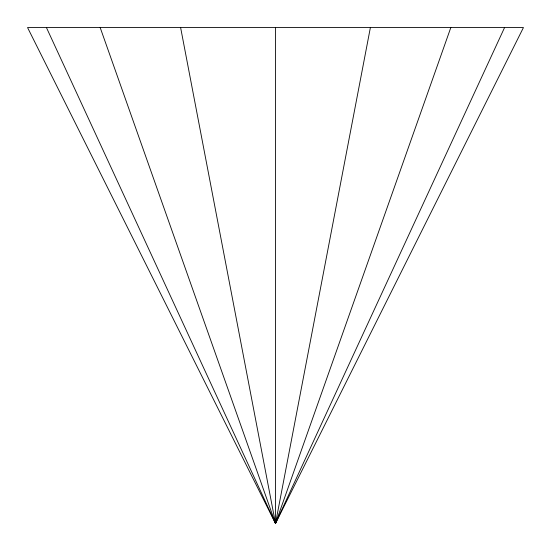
<?xml version="1.0" encoding="UTF-8"?>
<svg xmlns="http://www.w3.org/2000/svg" width="551" height="551" viewBox="0 0 551 551"><rect width="100%" height="100%" fill="white"/><g stroke="black" fill="none" stroke-linecap="round" stroke-linejoin="round"><path stroke-width="0.83" d="M46.422 27.55L275.5 523.45L523.45 27.55L27.55 27.55L275.5 523.45L370.389 27.55M100.172 27.55L275.5 523.45L450.828 27.55M180.611 27.55L275.5 523.45L504.578 27.55M275.5 27.55L275.5 523.45"/></g></svg>
